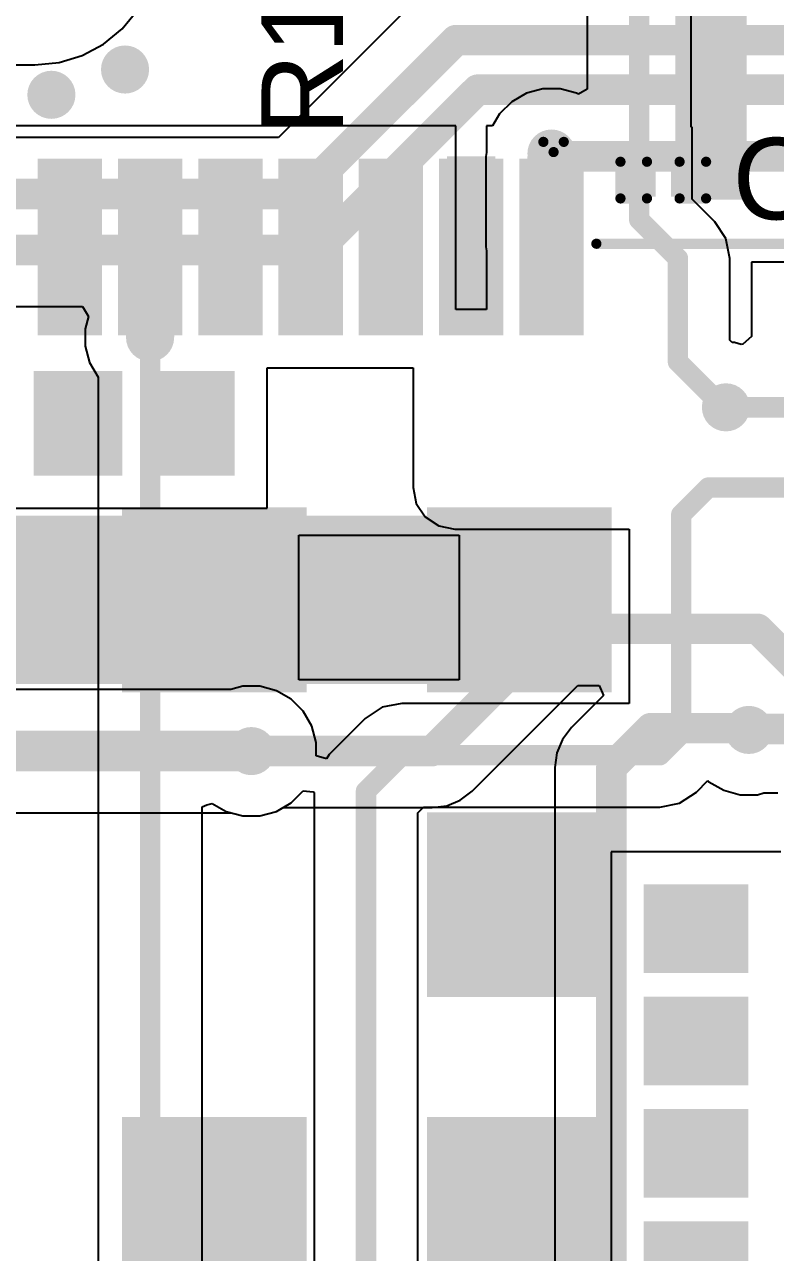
# Model space of a CAD drawing. Header units: millimetres. Extents: x -3 to 5437, y -3 to 5435.
# Drawn here: x 62.81 to 72.16, y 97.2 to 112.51 of the extents above; entities that cross this region are included whole.
import ezdxf

# ---------------------------------------------------------------- set-up
doc = ezdxf.new("R2010")
doc.units = ezdxf.units.MM
for name, color, linetype in [('BottomLayer', 5, 'Continuous'), ('BottomSolder', 6, 'Continuous'), ('TopLayer', 1, 'Continuous'), ('TopOverlay', 2, 'Continuous'), ('TopPaste', 8, 'Continuous'), ('TopSolder', 216, 'Continuous'), ('ViaHoleLayer', 16, 'Continuous')]:
    doc.layers.add(name, color=color, linetype=linetype)
doc.styles.add('Arial', font='', dxfattribs={"height": 0.2})
doc.styles.get('Arial').set_extended_font_data('Arial')

# ---------------------------------------------------------------- blocks, each defined once
blk = doc.blocks.new('CAP_0201_58')
at = {"layer": 'TopLayer'}
for points in [[(-0.4499991, 0.1499997), (-0.1499997, 0.1499997), (-0.1499997, -0.1499997), (-0.4499991, -0.1499997)], [(0.1499997, 0.1499997), (0.4499991, 0.1499997), (0.4499991, -0.1499997), (0.1499997, -0.1499997)]]:
    blk.add_hatch(color=1, dxfattribs=at).paths.add_polyline_path(points)
at = {"layer": 'TopPaste'}
for points in [[(-0.4499991, 0.1499997), (-0.1499997, 0.1499997), (-0.1499997, -0.1499997), (-0.4499991, -0.1499997)], [(0.1499997, 0.1499997), (0.4499991, 0.1499997), (0.4499991, -0.1499997), (0.1499997, -0.1499997)]]:
    blk.add_hatch(color=8, dxfattribs=at).paths.add_polyline_path(points)
at = {"layer": 'TopSolder'}
for points in [[(-0.50500026, 0.20500086), (-0.09499853999999999, 0.20500086), (-0.09499853999999999, -0.20500086), (-0.50500026, -0.20500086)], [(0.09499853999999999, 0.20500086), (0.50500026, 0.20500086), (0.50500026, -0.20500086), (0.09499853999999999, -0.20500086)]]:
    blk.add_hatch(color=216, dxfattribs=at).paths.add_polyline_path(points)
at = {"layer": 'TopOverlay', "const_width": 0.127}
for points in [[(-0.5334, 0.2286), (-0.2032, 0.2286)], [(-0.5334, -0.2286), (-0.5334, 0.2286)], [(0.2032, 0.2286), (0.5334, 0.2286)], [(0.5334, -0.2286), (0.5334, 0.2286)], [(-0.5334, -0.2286), (-0.2032, -0.2286)], [(0.2032, -0.2286), (0.5334, -0.2286)]]:
    blk.add_lwpolyline(points, dxfattribs=at)
at = {"layer": 'TopOverlay', "const_width": 0.0635}
for points in [[(-0.5651499999999999, 0.2286, 1), (-0.5016499999999999, 0.2286, 1)], [(-0.5651499999999999, 0.2286, 1), (-0.5016499999999999, 0.2286, 1)], [(-0.23495, 0.2286, 1), (-0.17145, 0.2286, 1)], [(0.17145, 0.2286, 1), (0.23495, 0.2286, 1)], [(0.5016499999999999, 0.2286, 1), (0.5651499999999999, 0.2286, 1)], [(0.5016499999999999, 0.2286, 1), (0.5651499999999999, 0.2286, 1)], [(-0.5651499999999999, -0.2286, 1), (-0.5016499999999999, -0.2286, 1)], [(-0.5651499999999999, -0.2286, 1), (-0.5016499999999999, -0.2286, 1)], [(-0.23495, -0.2286, 1), (-0.17145, -0.2286, 1)], [(0.17145, -0.2286, 1), (0.23495, -0.2286, 1)], [(0.5016499999999999, -0.2286, 1), (0.5651499999999999, -0.2286, 1)], [(0.5016499999999999, -0.2286, 1), (0.5651499999999999, -0.2286, 1)]]:
    blk.add_lwpolyline(points, format="xyb", close=True, dxfattribs=at)
blk = doc.blocks.new('A7672E__FASE__63')
at = {"layer": 'TopLayer'}
for points in [[(-3.04999771, 10.35000089), (-3.04999771, 9.25000055), (-3.94999845, 9.25000055), (-3.94999845, 10.35000089)], [(-1.64999543, 10.35000089), (-1.64999543, 9.25000055), (-2.54999617, 9.25000055), (-2.54999617, 10.35000089)], [(-0.24999569, 10.35000089), (-0.24999569, 9.25000055), (-1.14999643, 9.25000055), (-1.14999643, 10.35000089)], [(1.15000405, 10.35000089), (1.15000405, 9.25000055), (0.25000331, 9.25000055), (0.25000331, 10.35000089)], [(-6.549997059999999, 6.5499996), (-8.649997939999999, 6.5499996), (-8.649997939999999, 8.65000048), (-6.549997059999999, 8.65000048)], [(-2.74999704, 6.5499996), (-4.84999792, 6.5499996), (-4.84999792, 8.65000048), (-2.74999704, 8.65000048)], [(1.05000298, 6.5499996), (-1.0499979, 6.5499996), (-1.0499979, 8.65000048), (1.05000298, 8.65000048)], [(-10.99999832, 8.300001179999999), (-10.99999832, 7.70000238), (-12.9999994, 7.70000238), (-12.9999994, 8.300001179999999)], [(-10.99999832, 7.300000639999999), (-10.99999832, 6.70000184), (-12.9999994, 6.70000184), (-12.9999994, 7.300000639999999)], [(-10.99999832, 6.300000099999999), (-10.99999832, 5.7000013), (-12.9999994, 5.7000013), (-12.9999994, 6.300000099999999)], [(-10.99999832, 5.300002099999999), (-10.99999832, 4.7000033), (-12.9999994, 4.7000033), (-12.9999994, 5.300002099999999)], [(-6.549997059999999, 2.74999958), (-8.649997939999999, 2.74999958), (-8.649997939999999, 4.85000046), (-6.549997059999999, 4.85000046)], [(1.05000298, 4.85000046), (1.05000298, 2.74999958), (-1.0499979, 2.74999958), (-1.0499979, 4.85000046)], [(-10.99999832, 4.30000156), (-10.99999832, 3.70000276), (-12.9999994, 3.70000276), (-12.9999994, 4.30000156)], [(-10.35000089, 3.95000353), (-9.25000055, 3.95000353), (-9.25000055, 3.05000279), (-10.35000089, 3.05000279)], [(-10.99999832, 3.300001019999999), (-10.99999832, 2.70000222), (-12.9999994, 2.70000222), (-12.9999994, 3.300001019999999)], [(-10.35000089, 2.55000379), (-9.25000055, 2.55000379), (-9.25000055, 1.65000305), (-10.35000089, 1.65000305)], [(-10.99999832, 2.30000048), (-10.99999832, 1.70000168), (-12.9999994, 1.70000168), (-12.9999994, 2.30000048)]]:
    blk.add_hatch(color=1, dxfattribs=at).paths.add_polyline_path(points)
at = {"layer": 'TopPaste'}
for points in [[(-3.04999771, 10.35000089), (-3.04999771, 9.25000055), (-3.94999845, 9.25000055), (-3.94999845, 10.35000089)], [(-1.64999543, 10.35000089), (-1.64999543, 9.25000055), (-2.54999617, 9.25000055), (-2.54999617, 10.35000089)], [(-0.24999569, 10.35000089), (-0.24999569, 9.25000055), (-1.14999643, 9.25000055), (-1.14999643, 10.35000089)], [(1.15000405, 10.35000089), (1.15000405, 9.25000055), (0.25000331, 9.25000055), (0.25000331, 10.35000089)], [(-6.549997059999999, 6.5499996), (-8.649997939999999, 6.5499996), (-8.649997939999999, 8.65000048), (-6.549997059999999, 8.65000048)], [(-2.74999704, 6.5499996), (-4.84999792, 6.5499996), (-4.84999792, 8.65000048), (-2.74999704, 8.65000048)], [(1.05000298, 6.5499996), (-1.0499979, 6.5499996), (-1.0499979, 8.65000048), (1.05000298, 8.65000048)], [(-10.99999832, 8.300001179999999), (-10.99999832, 7.70000238), (-12.9999994, 7.70000238), (-12.9999994, 8.300001179999999)], [(-10.99999832, 7.300000639999999), (-10.99999832, 6.70000184), (-12.9999994, 6.70000184), (-12.9999994, 7.300000639999999)], [(-10.99999832, 6.300000099999999), (-10.99999832, 5.7000013), (-12.9999994, 5.7000013), (-12.9999994, 6.300000099999999)], [(-10.99999832, 5.300002099999999), (-10.99999832, 4.7000033), (-12.9999994, 4.7000033), (-12.9999994, 5.300002099999999)], [(-6.549997059999999, 2.74999958), (-8.649997939999999, 2.74999958), (-8.649997939999999, 4.85000046), (-6.549997059999999, 4.85000046)], [(1.05000298, 4.85000046), (1.05000298, 2.74999958), (-1.0499979, 2.74999958), (-1.0499979, 4.85000046)], [(-10.99999832, 4.30000156), (-10.99999832, 3.70000276), (-12.9999994, 3.70000276), (-12.9999994, 4.30000156)], [(-10.35000089, 3.95000353), (-9.25000055, 3.95000353), (-9.25000055, 3.05000279), (-10.35000089, 3.05000279)], [(-10.99999832, 3.300001019999999), (-10.99999832, 2.70000222), (-12.9999994, 2.70000222), (-12.9999994, 3.300001019999999)], [(-10.35000089, 2.55000379), (-9.25000055, 2.55000379), (-9.25000055, 1.65000305), (-10.35000089, 1.65000305)], [(-10.99999832, 2.30000048), (-10.99999832, 1.70000168), (-12.9999994, 1.70000168), (-12.9999994, 2.30000048)]]:
    blk.add_hatch(color=8, dxfattribs=at).paths.add_polyline_path(points)
at = {"layer": 'TopSolder'}
for points in [[(-2.94839771, 10.45160089), (-2.94839771, 9.14840055), (-4.05159845, 9.14840055), (-4.05159845, 10.45160089)], [(-1.54839543, 10.45160089), (-1.54839543, 9.14840055), (-2.65159617, 9.14840055), (-2.65159617, 10.45160089)], [(-0.1483956900000001, 10.45160089), (-0.1483956899999999, 9.14840055), (-1.25159643, 9.14840055), (-1.25159643, 10.45160089)], [(1.25160405, 10.45160089), (1.25160405, 9.14840055), (0.1484033100000001, 9.14840055), (0.1484033099999999, 10.45160089)], [(-6.44839706, 6.448399599999999), (-8.75159794, 6.448399599999999), (-8.75159794, 8.751600479999999), (-6.44839706, 8.751600479999999)], [(-2.64839704, 6.448399599999999), (-4.951597919999999, 6.448399599999999), (-4.951597919999999, 8.751600479999999), (-2.64839704, 8.751600479999999)], [(1.15160298, 6.448399599999999), (-1.1515979, 6.448399599999999), (-1.1515979, 8.751600479999999), (1.15160298, 8.751600479999999)], [(-10.89839832, 8.40160118), (-10.89839832, 7.59840238), (-13.1015994, 7.59840238), (-13.1015994, 8.40160118)], [(-10.89839832, 7.401600639999999), (-10.89839832, 6.598401839999999), (-13.1015994, 6.598401839999999), (-13.1015994, 7.401600639999999)], [(-10.89839832, 6.4016001), (-10.89839832, 5.5984013), (-13.1015994, 5.5984013), (-13.1015994, 6.4016001)], [(-10.89839832, 5.4016021), (-10.89839832, 4.598403299999999), (-13.1015994, 4.598403299999999), (-13.1015994, 5.4016021)], [(-6.44839706, 2.64839958), (-8.75159794, 2.64839958), (-8.75159794, 4.95160046), (-6.44839706, 4.95160046)], [(1.15160298, 4.95160046), (1.15160298, 2.64839958), (-1.1515979, 2.64839958), (-1.1515979, 4.95160046)], [(-10.89839832, 4.40160156), (-10.89839832, 3.59840276), (-13.1015994, 3.59840276), (-13.1015994, 4.40160156)], [(-10.45160089, 4.05160353), (-9.14840055, 4.05160353), (-9.14840055, 2.94840279), (-10.45160089, 2.94840279)], [(-10.89839832, 3.40160102), (-10.89839832, 2.59840222), (-13.1015994, 2.59840222), (-13.1015994, 3.40160102)], [(-10.45160089, 2.65160379), (-9.14840055, 2.65160379), (-9.14840055, 1.54840305), (-10.45160089, 1.54840305)], [(-10.89839832, 2.40160048), (-10.89839832, 1.59840168), (-13.1015994, 1.59840168), (-13.1015994, 2.40160048)]]:
    blk.add_hatch(color=216, dxfattribs=at).paths.add_polyline_path(points)
at = {"layer": 'TopOverlay', "const_width": 0.127}
for points in [[(-12.0396, 8.5598), (-12.0396, 12.065)], [(-13.1826, 8.026399999999999), (-13.3096, 8.1534)], [(-13.3096, 7.899399999999999), (-13.3096, 8.1534)], [(-13.3096, 7.899399999999999), (-13.1826, 8.026399999999999)]]:
    blk.add_lwpolyline(points, dxfattribs=at)
at = {"layer": 'TopOverlay', "const_width": 0.0635}
for points in [[(-12.07135, 8.5598, 1), (-12.00785, 8.5598, 1)], [(-13.34135, 8.1534, 1), (-13.27785, 8.1534, 1)], [(-13.34135, 8.1534, 1), (-13.27785, 8.1534, 1)], [(-13.34135, 7.899399999999999, 1), (-13.27785, 7.899399999999999, 1)], [(-13.34135, 7.899399999999999, 1), (-13.27785, 7.899399999999999, 1)], [(-13.21435, 8.026399999999999, 1), (-13.15085, 8.026399999999999, 1)], [(-13.21435, 8.026399999999999, 1), (-13.15085, 8.026399999999999, 1)]]:
    blk.add_lwpolyline(points, format="xyb", close=True, dxfattribs=at)

msp = doc.modelspace()

# ---------------------------------------------------------------- hatches: boundary and pattern name
at = {"layer": 'BottomLayer'}
h = msp.add_hatch(color=5, dxfattribs=at)
edge = h.paths.add_edge_path()
edge.add_arc((64.06049926, 111.95195542), 0.2999994, 0, 360)
h = msp.add_hatch(color=5, dxfattribs=at)
edge = h.paths.add_edge_path()
edge.add_arc((63.14271344, 111.63678206), 0.2999994, 0, 360)
h = msp.add_hatch(color=5, dxfattribs=at)
edge = h.paths.add_edge_path()
edge.add_arc((69.37364078, 110.9042994), 0.2999994, 0, 360)
h = msp.add_hatch(color=5, dxfattribs=at)
edge = h.paths.add_edge_path()
edge.add_arc((64.37243666, 108.61127376), 0.2999994, 0, 360)
h = msp.add_hatch(color=5, dxfattribs=at)
edge = h.paths.add_edge_path()
edge.add_arc((71.54699686, 107.74007408), 0.2999994, 0, 360)
h = msp.add_hatch(color=5, dxfattribs=at)
edge = h.paths.add_edge_path()
edge.add_arc((63.19429067999999, 105.64917656), 0.2999994, 0, 360)
h = msp.add_hatch(color=5, dxfattribs=at)
edge = h.paths.add_edge_path()
edge.add_arc((66.87238339999999, 105.64917656), 0.2999994, 0, 360)
h = msp.add_hatch(color=5, dxfattribs=at)
edge = h.paths.add_edge_path()
edge.add_arc((67.60474668, 105.64917656), 0.2999994, 0, 360)
h = msp.add_hatch(color=5, dxfattribs=at)
edge = h.paths.add_edge_path()
edge.add_arc((63.19429067999999, 104.91437742), 0.2999994, 0, 360)
h = msp.add_hatch(color=5, dxfattribs=at)
edge = h.paths.add_edge_path()
edge.add_arc((66.87238339999999, 104.91437742), 0.2999994, 0, 360)
h = msp.add_hatch(color=5, dxfattribs=at)
edge = h.paths.add_edge_path()
edge.add_arc((67.60474668, 104.91437742), 0.2999994, 0, 360)
h = msp.add_hatch(color=5, dxfattribs=at)
edge = h.paths.add_edge_path()
edge.add_arc((71.83198485999999, 103.71834476), 0.2999994, 0, 360)
h = msp.add_hatch(color=5, dxfattribs=at)
edge = h.paths.add_edge_path()
edge.add_arc((65.6336, 103.4542), 0.2999994, 0, 360)
at = {"layer": 'BottomSolder'}
h = msp.add_hatch(color=6, dxfattribs=at)
edge = h.paths.add_edge_path()
edge.add_arc((63.19429067999999, 105.64917656), 0.1499997, 0, 360)
h = msp.add_hatch(color=6, dxfattribs=at)
edge = h.paths.add_edge_path()
edge.add_arc((66.87238339999999, 105.64917656), 0.1499997, 0, 360)
h = msp.add_hatch(color=6, dxfattribs=at)
edge = h.paths.add_edge_path()
edge.add_arc((67.60474668, 105.64917656), 0.1499997, 0, 360)
h = msp.add_hatch(color=6, dxfattribs=at)
edge = h.paths.add_edge_path()
edge.add_arc((63.19429067999999, 104.91437742), 0.1499997, 0, 360)
h = msp.add_hatch(color=6, dxfattribs=at)
edge = h.paths.add_edge_path()
edge.add_arc((66.87238339999999, 104.91437742), 0.1499997, 0, 360)
h = msp.add_hatch(color=6, dxfattribs=at)
edge = h.paths.add_edge_path()
edge.add_arc((67.60474668, 104.91437742), 0.1499997, 0, 360)
at = {"layer": 'TopLayer'}
for points in [[(70.91637328, 110.32907068), (71.80579999999999, 110.32907068), (71.80579999999999, 115.443), (70.91637328, 115.443)], [(68.67304274, 110.86887656), (68.07304393999999, 110.86887656), (68.07304393999999, 109.74007516), (68.67304274, 109.74007516)], [(69.67304328, 110.86887656), (69.07304448, 110.86887656), (69.07304448, 109.74007516), (69.67304328, 109.74007516)], [(64.07303923999999, 108.61127376), (64.67303804, 108.61127376), (64.67303804, 109.74007516), (64.07303923999999, 109.74007516)], [(56.52303656, 104.29007336), (70.02303495999999, 104.29007336), (70.02303495999999, 106.39007424), (56.52303656, 106.39007424)]]:
    msp.add_hatch(color=1, dxfattribs=at).paths.add_polyline_path(points)
h = msp.add_hatch(color=1, dxfattribs=at)
edge = h.paths.add_edge_path()
edge.add_arc((64.06049926, 111.95195542), 0.2999994, 0, 360)
h = msp.add_hatch(color=1, dxfattribs=at)
edge = h.paths.add_edge_path()
edge.add_arc((63.14271344, 111.63678206), 0.2999994, 0, 360)
h = msp.add_hatch(color=1, dxfattribs=at)
edge = h.paths.add_edge_path()
edge.add_arc((69.37364078, 110.9042994), 0.2999994, 0, 360)
h = msp.add_hatch(color=1, dxfattribs=at)
edge = h.paths.add_edge_path()
edge.add_arc((64.37243666, 108.61127376), 0.2999994, 0, 360)
h = msp.add_hatch(color=1, dxfattribs=at)
edge = h.paths.add_edge_path()
edge.add_arc((71.54699686, 107.74007408), 0.2999994, 0, 360)
h = msp.add_hatch(color=1, dxfattribs=at)
edge = h.paths.add_edge_path()
edge.add_arc((63.19429067999999, 105.64917656), 0.2999994, 0, 360)
h = msp.add_hatch(color=1, dxfattribs=at)
edge = h.paths.add_edge_path()
edge.add_arc((66.87238339999999, 105.64917656), 0.2999994, 0, 360)
h = msp.add_hatch(color=1, dxfattribs=at)
edge = h.paths.add_edge_path()
edge.add_arc((67.60474668, 105.64917656), 0.2999994, 0, 360)
h = msp.add_hatch(color=1, dxfattribs=at)
edge = h.paths.add_edge_path()
edge.add_arc((63.19429067999999, 104.91437742), 0.2999994, 0, 360)
h = msp.add_hatch(color=1, dxfattribs=at)
edge = h.paths.add_edge_path()
edge.add_arc((66.87238339999999, 104.91437742), 0.2999994, 0, 360)
h = msp.add_hatch(color=1, dxfattribs=at)
edge = h.paths.add_edge_path()
edge.add_arc((67.60474668, 104.91437742), 0.2999994, 0, 360)
h = msp.add_hatch(color=1, dxfattribs=at)
edge = h.paths.add_edge_path()
edge.add_arc((71.83198485999999, 103.71834476), 0.2999994, 0, 360)
h = msp.add_hatch(color=1, dxfattribs=at)
edge = h.paths.add_edge_path()
edge.add_arc((65.6336, 103.4542), 0.2999994, 0, 360)
at = {"layer": 'TopSolder'}
h = msp.add_hatch(color=216, dxfattribs=at)
edge = h.paths.add_edge_path()
edge.add_arc((63.19429067999999, 105.64917656), 0.1499997, 0, 360)
h = msp.add_hatch(color=216, dxfattribs=at)
edge = h.paths.add_edge_path()
edge.add_arc((66.87238339999999, 105.64917656), 0.1499997, 0, 360)
h = msp.add_hatch(color=216, dxfattribs=at)
edge = h.paths.add_edge_path()
edge.add_arc((67.60474668, 105.64917656), 0.1499997, 0, 360)
h = msp.add_hatch(color=216, dxfattribs=at)
edge = h.paths.add_edge_path()
edge.add_arc((63.19429067999999, 104.91437742), 0.1499997, 0, 360)
h = msp.add_hatch(color=216, dxfattribs=at)
edge = h.paths.add_edge_path()
edge.add_arc((66.87238339999999, 104.91437742), 0.1499997, 0, 360)
h = msp.add_hatch(color=216, dxfattribs=at)
edge = h.paths.add_edge_path()
edge.add_arc((67.60474668, 104.91437742), 0.1499997, 0, 360)
at = {"layer": 'ViaHoleLayer'}
h = msp.add_hatch(color=16, dxfattribs=at)
edge = h.paths.add_edge_path()
edge.add_arc((64.06049926, 111.95195542), 0.1499997, 0, 360)
h = msp.add_hatch(color=16, dxfattribs=at)
edge = h.paths.add_edge_path()
edge.add_arc((63.14271344, 111.63678206), 0.1499997, 0, 360)
h = msp.add_hatch(color=16, dxfattribs=at)
edge = h.paths.add_edge_path()
edge.add_arc((69.37364078, 110.9042994), 0.1499997, 0, 360)
h = msp.add_hatch(color=16, dxfattribs=at)
edge = h.paths.add_edge_path()
edge.add_arc((64.37243666, 108.61127376), 0.1499997, 0, 360)
h = msp.add_hatch(color=16, dxfattribs=at)
edge = h.paths.add_edge_path()
edge.add_arc((71.54699686, 107.74007408), 0.1499997, 0, 360)
h = msp.add_hatch(color=16, dxfattribs=at)
edge = h.paths.add_edge_path()
edge.add_arc((63.19429067999999, 105.64917656), 0.1499997, 0, 360)
h = msp.add_hatch(color=16, dxfattribs=at)
edge = h.paths.add_edge_path()
edge.add_arc((66.87238339999999, 105.64917656), 0.1499997, 0, 360)
h = msp.add_hatch(color=16, dxfattribs=at)
edge = h.paths.add_edge_path()
edge.add_arc((67.60474668, 105.64917656), 0.1499997, 0, 360)
h = msp.add_hatch(color=16, dxfattribs=at)
edge = h.paths.add_edge_path()
edge.add_arc((63.19429067999999, 104.91437742), 0.1499997, 0, 360)
h = msp.add_hatch(color=16, dxfattribs=at)
edge = h.paths.add_edge_path()
edge.add_arc((66.87238339999999, 104.91437742), 0.1499997, 0, 360)
h = msp.add_hatch(color=16, dxfattribs=at)
edge = h.paths.add_edge_path()
edge.add_arc((67.60474668, 104.91437742), 0.1499997, 0, 360)
h = msp.add_hatch(color=16, dxfattribs=at)
edge = h.paths.add_edge_path()
edge.add_arc((71.83198485999999, 103.71834476), 0.1499997, 0, 360)
h = msp.add_hatch(color=16, dxfattribs=at)
edge = h.paths.add_edge_path()
edge.add_arc((65.6336, 103.4542), 0.1499997, 0, 360)

# ---------------------------------------------------------------- linework, layer by layer
at = {"layer": 'BottomLayer'}
for p, q in [((67.68481763999999, 112.81627932), (65.97273064, 111.10419232)), ((65.97273064, 111.10419232), (61.13610328, 111.10419232)), ((62.21603253999999, 108.99774238), (63.5288417, 108.99774238)), ((63.5288417, 108.99774238), (63.60545826, 108.87073984)), ((63.60545826, 108.87073984), (63.56443726, 108.71764896)), ((63.56443726, 108.71764896), (63.56443726, 108.50489856)), ((63.56443726, 108.50489856), (63.61950191999999, 108.29939732)), ((63.61950191999999, 108.29939732), (63.72499573999999, 108.11667734)), ((63.72499573999999, 108.11667734), (63.72499573999999, 86.33186695999999)), ((66.2251787, 104.3432), (66.2251787, 106.1466)), ((66.2251787, 106.1466), (68.22439999999999, 106.1466)), ((68.22439999999999, 106.1466), (68.22439999999999, 104.3432)), ((68.22439999999999, 104.3432), (66.2251787, 104.3432)), ((68.38368086, 102.95602472), (69.70132872, 104.27367258)), ((69.70132872, 104.27367258), (69.96873484, 104.27367258)), ((69.96873484, 104.27367258), (70.02134078, 104.14667258)), ((70.02134078, 104.14667258), (69.62130094, 103.7466302)), ((69.62130094, 103.7466302), (69.50933773999999, 103.6007199)), ((69.50933773999999, 103.6007199), (69.43895434, 103.43079898)), ((69.43895434, 103.43079898), (69.41494879999999, 103.24845492)), ((69.41494879999999, 103.24845492), (69.41494879999999, 83.45451177999999)), ((68.23777056, 102.84406152), (68.38368086, 102.95602472)), ((65.01987758, 102.75930426), (65.08048452, 102.78440962)), ((65.01987758, 86.06368868), (65.01987758, 102.75930426)), ((65.08048452, 102.78440962), (65.14687758, 102.80221248)), ((65.14687758, 102.80221248), (65.32172356, 102.70126526)), ((65.94547644000001, 102.70126526), (66.0293193, 102.74967258)), ((66.0293193, 102.74967258), (67.88550557999999, 102.74967258)), ((67.88550557999999, 102.74967258), (68.06784963999999, 102.77367812)), ((68.06784963999999, 102.77367812), (68.23777056, 102.84406152)), ((65.32172356, 102.70126526), (65.5272248, 102.6462006)), ((65.5272248, 102.6462006), (65.7399752, 102.6462006)), ((65.7399752, 102.6462006), (65.94547644000001, 102.70126526))]:
    msp.add_line(p, q, dxfattribs=at)
for points, const_width in [([(66.26455378, 110.3996649), (68.18299291999999, 112.31810404)], 0.3809999999999999), ([(68.18299291999999, 112.31810404), (73.07878196, 112.31810404)], 0.3809999999999999), ([(66.45463214, 109.7022698), (68.4530635, 111.70070116)], 0.3809999999999999), ([(68.4530635, 111.70070116), (72.75902644, 111.70070116)], 0.3809999999999999), ([(69.37364078, 110.9042994), (69.40906362, 110.86887656)], 0.3809999999999999), ([(69.40906362, 110.86887656), (72.62867872, 110.86887656)], 0.3809999999999999), ([(61.13610328, 110.3996649), (66.26455378, 110.3996649)], 0.3809999999999999), ([(61.74198218, 109.7022698), (66.45463214, 109.7022698)], 0.3809999999999999), ([(64.37243666, 86.06368868), (64.37243666, 108.61127376)], 0.254), ([(67.88550557999999, 103.4542), (69.40950557999999, 104.9782)], 0.3809999999999999), ([(69.40950557999999, 104.9782), (71.9423631, 104.9782)], 0.3809999999999999), ([(71.9423631, 104.9782), (72.5773631, 104.3432)], 0.3809999999999999), ([(70.11947622, 103.24845492), (70.61109576, 103.74007446)], 0.3809999999999999), ([(70.61109576, 103.74007446), (71.81025516, 103.74007446)], 0.3809999999999999), ([(71.81025516, 103.74007446), (71.83198485999999, 103.71834476)], 0.3809999999999999), ([(65.6336, 103.4542), (67.88550557999999, 103.4542)], 0.3809999999999999), ([(70.11947622, 83.1626861), (70.11947622, 103.24845492)], 0.3809999999999999)]:
    msp.add_lwpolyline(points, dxfattribs=dict(at, const_width=const_width))
for points, const_width in [([(68.08774292, 112.31810404, 1), (68.27824292, 112.31810404, 1)], 0.1905), ([(68.08774292, 112.31810404, 1), (68.27824292, 112.31810404, 1)], 0.1905), ([(68.35781349999999, 111.70070116, 1), (68.54831349999999, 111.70070116, 1)], 0.1905), ([(68.35781349999999, 111.70070116, 1), (68.54831349999999, 111.70070116, 1)], 0.1905), ([(69.27839078, 110.9042994, 1), (69.46889078, 110.9042994, 1)], 0.1905), ([(69.31381362, 110.86887656, 1), (69.50431361999999, 110.86887656, 1)], 0.1905), ([(69.31381362, 110.86887656, 1), (69.50431361999999, 110.86887656, 1)], 0.1905), ([(66.16930377999999, 110.3996649, 1), (66.35980378000001, 110.3996649, 1)], 0.1905), ([(66.16930377999999, 110.3996649, 1), (66.35980378000001, 110.3996649, 1)], 0.1905), ([(66.35938214, 109.7022698, 1), (66.54988214, 109.7022698, 1)], 0.1905), ([(66.35938214, 109.7022698, 1), (66.54988214, 109.7022698, 1)], 0.1905), ([(64.30893665999999, 108.61127376, 1), (64.43593666, 108.61127376, 1)], 0.127), ([(69.31425558, 104.9782, 1), (69.50475558, 104.9782, 1)], 0.1905), ([(69.31425558, 104.9782, 1), (69.50475558, 104.9782, 1)], 0.1905), ([(71.84711309999999, 104.9782, 1), (72.0376131, 104.9782, 1)], 0.1905), ([(71.84711309999999, 104.9782, 1), (72.0376131, 104.9782, 1)], 0.1905), ([(70.51584576, 103.74007446, 1), (70.70634575999999, 103.74007446, 1)], 0.1905), ([(70.51584576, 103.74007446, 1), (70.70634575999999, 103.74007446, 1)], 0.1905), ([(71.71500516, 103.74007446, 1), (71.90550515999999, 103.74007446, 1)], 0.1905), ([(71.71500516, 103.74007446, 1), (71.90550515999999, 103.74007446, 1)], 0.1905), ([(71.73673486, 103.71834476, 1), (71.92723486, 103.71834476, 1)], 0.1905), ([(65.53835, 103.4542, 1), (65.72885000000001, 103.4542, 1)], 0.1905), ([(67.79025558, 103.4542, 1), (67.98075558, 103.4542, 1)], 0.1905), ([(67.79025558, 103.4542, 1), (67.98075558, 103.4542, 1)], 0.1905), ([(70.02422621999999, 103.24845492, 1), (70.21472622, 103.24845492, 1)], 0.1905), ([(70.02422621999999, 103.24845492, 1), (70.21472622, 103.24845492, 1)], 0.1905)]:
    msp.add_lwpolyline(points, format="xyb", close=True, dxfattribs=dict(at, const_width=const_width))
at = {"layer": 'TopLayer'}
for p, q in [((71.1138151, 111.23142854), (71.1138151, 114.96523616)), ((69.81893326, 114.68229794), (69.81893326, 111.70720864)), ((64.02537613999999, 112.46029324), (64.21664322, 112.69335348)), ((63.7923159, 112.26902616), (64.02537613999999, 112.46029324)), ((63.52641853999999, 112.12690046), (63.7923159, 112.26902616)), ((63.23790248, 112.03938222), (63.52641853999999, 112.12690046)), ((52.76850762, 112.0106599), (62.93785736, 112.0106599)), ((62.93785736, 112.00982932), (63.23790248, 112.03938222)), ((62.93785736, 112.0106599), (62.93785736, 112.00982932)), ((69.06176434, 111.65723414), (68.87751782, 111.55085894)), ((69.26726558, 111.7122988), (69.06176434, 111.65723414)), ((69.48001598, 111.7122988), (69.26726558, 111.7122988)), ((69.68551722, 111.65723414), (69.48001598, 111.7122988)), ((69.70894618, 111.6437061), (69.68551722, 111.65723414)), ((69.81893326, 111.70720864), (69.70894618, 111.6437061)), ((68.87751782, 111.55085894), (68.72708123999999, 111.40042236)), ((68.72708123999999, 111.40042236), (68.63912358, 111.2480757)), ((68.18103712, 111.2480757), (53.56503891999999, 111.2480757)), ((68.18103712, 108.95802948), (68.18103712, 111.2480757)), ((68.63912358, 111.2480757), (68.56503939999999, 111.2480757)), ((68.56503939999999, 111.2480757), (68.56503939999999, 110.91888154)), ((71.12437388, 111.23142854), (71.1138151, 111.23142854)), ((71.12437388, 110.33729774), (71.12437388, 111.23142854)), ((68.56503939999999, 110.91888154), (68.55509276, 110.86887656)), ((68.55509276, 110.86887656), (68.55509276, 109.74007516)), ((71.40664916, 110.05502246), (71.12437388, 110.33729774)), ((71.54699686, 109.84497716), (71.40664916, 110.05502246)), ((71.59628047999999, 109.59721286), (71.54699686, 109.84497716)), ((68.55509276, 109.74007516), (68.56503939999999, 109.69007018)), ((68.56503939999999, 109.69007018), (68.56503939999999, 108.95802948)), ((71.59628047999999, 108.57578742), (71.59628047999999, 109.59721286)), ((74.88103896, 109.54807402), (71.86503788, 109.54807402)), ((71.86503788, 109.54807402), (71.86503788, 108.62283838)), ((68.56503939999999, 108.95802948), (68.18103712, 108.95802948)), ((71.62399441999999, 108.54807348), (71.59628047999999, 108.57578742)), ((71.65337206, 108.54807348), (71.62399441999999, 108.54807348)), ((71.73803788000001, 108.5253862), (71.65337206, 108.54807348)), ((71.86503788, 108.62283838), (71.75552069999999, 108.5285104)), ((71.75552069999999, 108.5285104), (71.73803788000001, 108.5253862)), ((65.83103928, 106.48207812), (65.83103928, 108.23207462)), ((65.83103928, 108.23207462), (67.64988756, 108.23207462)), ((67.64988756, 108.23207462), (67.64988756, 106.74007608)), ((67.64988756, 106.74007608), (67.68931343999999, 106.54186464)), ((56.91503984, 106.48207812), (65.83103928, 106.48207812)), ((67.68931343999999, 106.54186464), (67.8015916, 106.3738284)), ((67.8015916, 106.3738284), (67.96962784, 106.26155024)), ((67.96962784, 106.26155024), (68.16783928, 106.22212436)), ((68.16783928, 106.22212436), (70.34292002, 106.22212436)), ((70.34292002, 106.22212436), (70.34292002, 104.0493728)), ((65.5272248, 104.2621994), (65.38009784, 104.22277606)), ((65.7399752, 104.2621994), (65.5272248, 104.2621994)), ((65.94547644000001, 104.20713474), (65.7399752, 104.2621994)), ((65.38009784, 104.22277606), (56.52855598, 104.22277606)), ((66.12972296, 104.10075954), (65.94547644000001, 104.20713474)), ((66.28015954, 103.95032296), (66.12972296, 104.10075954)), ((66.38653474, 103.76607644), (66.28015954, 103.95032296)), ((67.26192796, 104.00008918), (67.05188265999999, 103.85974148)), ((67.50969226, 104.0493728), (67.26192796, 104.00008918)), ((70.34292002, 104.0493728), (67.50969226, 104.0493728)), ((67.05188265999999, 103.85974148), (66.60440578000001, 103.4122646)), ((66.44159939999999, 103.5605752), (66.38653474, 103.76607644)), ((66.44159939999999, 103.3972024), (66.44159939999999, 103.5605752)), ((66.5685994, 103.35867822), (66.44159939999999, 103.3972024)), ((66.60440578000001, 103.4122646), (66.5685994, 103.35867822)), ((71.18001765999999, 102.94412228), (71.32176998, 103.0858746)), ((71.32176998, 103.0858746), (71.3358619, 103.07178522)), ((71.3358619, 103.07178522), (71.52010842, 102.96541002)), ((66.12972296, 102.80764046), (66.28015954, 102.95807704)), ((66.28015954, 102.95807704), (66.4049218, 102.94462012)), ((66.4049218, 102.94462012), (66.41477445999999, 102.93723634)), ((66.41477445999999, 102.93723634), (66.41477445999999, 88.25090046)), ((70.96997236, 102.80377458), (71.18001765999999, 102.94412228)), ((71.52010842, 102.96541002), (71.72560965999999, 102.91034536)), ((71.72560965999999, 102.91034536), (71.93836006, 102.91034536)), ((71.93836006, 102.91034536), (72.01945463999999, 102.93207506)), ((72.01945463999999, 102.93207506), (72.19421426, 102.93207506)), ((65.94547644000001, 102.70126526), (66.12972296, 102.80764046)), ((67.7096563, 102.68627672), (67.77787054, 102.75449096)), ((67.77787054, 102.75449096), (70.72220805999999, 102.75449096)), ((70.72220805999999, 102.75449096), (70.96997236, 102.80377458)), ((56.21022032, 102.68562394), (65.38009784, 102.68562394)), ((65.38009784, 102.68562394), (65.5272248, 102.6462006)), ((65.5272248, 102.6462006), (65.7399752, 102.6462006)), ((65.7399752, 102.6462006), (65.94547644000001, 102.70126526)), ((67.7096563, 88.58751649999999), (67.7096563, 102.68627672)), ((72.23103664, 102.19807348), (70.11503884, 102.19807348)), ((70.11503884, 102.19807348), (70.11503884, 100.28207528)), ((70.11503884, 100.28207528), (70.11503884, 98.88207299999999)), ((70.11503884, 98.88207299999999), (70.11503884, 97.48207325999999)), ((70.11503884, 97.48207325999999), (70.11503884, 96.08207352))]:
    msp.add_line(p, q, dxfattribs=at)
for points, const_width in [([(70.46637418, 110.57342884), (70.46637418, 114.96523616)], 0.254), ([(69.37334105999999, 110.90399968), (69.37364078, 110.9042994)], 0.508), ([(69.37334105999999, 109.74037742), (69.37334105999999, 110.90399968)], 0.508), ([(70.46637418, 110.07967824), (70.46637418, 110.57342884)], 0.254), ([(70.46637418, 110.07967824), (70.94883956, 109.59721286)], 0.254), ([(69.37303879999999, 109.74007516), (69.37334105999999, 109.74037742)], 0.508), ([(70.94883956, 108.30760914), (70.94883956, 109.59721286)], 0.254), ([(70.94883956, 108.30760914), (71.51637462, 107.74007408)], 0.254), ([(71.51637462, 107.74007408), (72.80863264, 107.74007408)], 0.254), ([(70.99036093999999, 106.40288092), (71.32755356, 106.74007354)], 0.254), ([(71.32755356, 106.74007354), (73.37303841999999, 106.74007354)], 0.254), ([(70.99036093999999, 103.67008476), (70.99036093999999, 106.40288092)], 0.254), ([(70.72220805999999, 103.40193188), (70.99036093999999, 103.67008476)], 0.254), ([(71.83198485999999, 103.71834476), (71.84284844, 103.72920834)], 0.3809999999999999), ([(71.84284844, 103.72920834), (72.79776906, 103.72920834)], 0.3809999999999999), ([(56.2102, 103.4542), (65.6336, 103.4542)], 0.508), ([(67.06221538, 102.954455), (67.50969226, 103.40193188)], 0.254), ([(67.50969226, 103.40193188), (70.72220805999999, 103.40193188)], 0.254), ([(67.06221538, 88.25090046), (67.06221538, 102.954455)], 0.254)]:
    msp.add_lwpolyline(points, dxfattribs=dict(at, const_width=const_width))
for points, const_width in [([(69.24634105999999, 110.90399968, 1), (69.50034106, 110.90399968, 1)], 0.254), ([(69.24634105999999, 110.90399968, 1), (69.50034106, 110.90399968, 1)], 0.254), ([(69.24664078, 110.9042994, 1), (69.50064078, 110.9042994, 1)], 0.254), ([(70.40287418, 110.57342884, 1), (70.52987418, 110.57342884, 1)], 0.127), ([(70.40287418, 110.57342884, 1), (70.52987418, 110.57342884, 1)], 0.127), ([(70.40287418, 110.07967824, 1), (70.52987418, 110.07967824, 1)], 0.127), ([(70.40287418, 110.07967824, 1), (70.52987418, 110.07967824, 1)], 0.127), ([(69.2460388, 109.74007516, 1), (69.5000388, 109.74007516, 1)], 0.254), ([(69.24634105999999, 109.74037742, 1), (69.50034106, 109.74037742, 1)], 0.254), ([(69.24634105999999, 109.74037742, 1), (69.50034106, 109.74037742, 1)], 0.254), ([(70.88533955999999, 109.59721286, 1), (71.01233956, 109.59721286, 1)], 0.127), ([(70.88533955999999, 109.59721286, 1), (71.01233956, 109.59721286, 1)], 0.127), ([(70.88533955999999, 108.30760914, 1), (71.01233956, 108.30760914, 1)], 0.127), ([(70.88533955999999, 108.30760914, 1), (71.01233956, 108.30760914, 1)], 0.127), ([(71.45287462, 107.74007408, 1), (71.57987462, 107.74007408, 1)], 0.127), ([(71.45287462, 107.74007408, 1), (71.57987462, 107.74007408, 1)], 0.127), ([(71.26405356, 106.74007354, 1), (71.39105355999999, 106.74007354, 1)], 0.127), ([(71.26405356, 106.74007354, 1), (71.39105355999999, 106.74007354, 1)], 0.127), ([(70.92686094, 106.40288092, 1), (71.05386093999999, 106.40288092, 1)], 0.127), ([(70.92686094, 106.40288092, 1), (71.05386093999999, 106.40288092, 1)], 0.127), ([(70.92686094, 103.67008476, 1), (71.05386093999999, 103.67008476, 1)], 0.127), ([(70.92686094, 103.67008476, 1), (71.05386093999999, 103.67008476, 1)], 0.127), ([(71.73673486, 103.71834476, 1), (71.92723486, 103.71834476, 1)], 0.1905), ([(71.74759844, 103.72920834, 1), (71.93809843999999, 103.72920834, 1)], 0.1905), ([(71.74759844, 103.72920834, 1), (71.93809843999999, 103.72920834, 1)], 0.1905), ([(65.5066, 103.4542, 1), (65.7606, 103.4542, 1)], 0.254), ([(67.44619225999999, 103.40193188, 1), (67.57319226, 103.40193188, 1)], 0.127), ([(67.44619225999999, 103.40193188, 1), (67.57319226, 103.40193188, 1)], 0.127), ([(70.65870806, 103.40193188, 1), (70.78570805999999, 103.40193188, 1)], 0.127), ([(70.65870806, 103.40193188, 1), (70.78570805999999, 103.40193188, 1)], 0.127), ([(66.99871538, 102.954455, 1), (67.12571538, 102.954455, 1)], 0.127), ([(66.99871538, 102.954455, 1), (67.12571538, 102.954455, 1)], 0.127)]:
    msp.add_lwpolyline(points, format="xyb", close=True, dxfattribs=dict(at, const_width=const_width))

# ---------------------------------------------------------------- block references
at = {"rotation": 270}
msp.add_blockref('A7672E__FASE__63', (61.37303702, 97.74007629999998), dxfattribs=at)
msp.add_blockref('CAP_0201_58', (70.76637357999999, 110.57342884))

# ---------------------------------------------------------------- texts
at = {"layer": 'TopOverlay', "style": 'Arial'}
msp.add_text('R143', height=1.016, rotation=90, dxfattribs=at).set_placement((66.7764349, 111.12557404))
msp.add_text('C10', height=1.016, dxfattribs=at).set_placement((71.62841148, 110.0837651))

doc.saveas('drawing.dxf')
